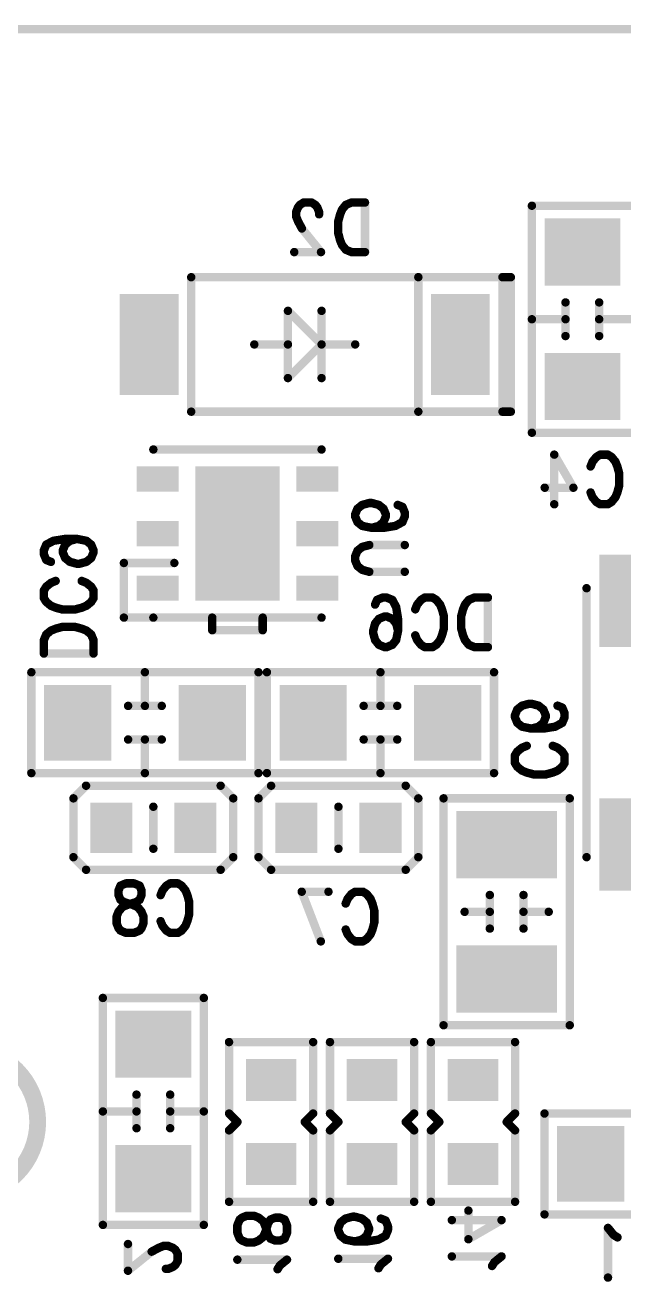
# Model space of a CAD drawing. Extents: x 100 to 128.6, y 94 to 134.1.
# Drawn here: x 107.72 to 114.84, y 119.16 to 134.05 of the extents above; entities that cross this region are included whole.
import ezdxf

# ---------------------------------------------------------------- set-up
doc = ezdxf.new("R2010")
doc.units = 0
doc.layers.get('0').update_dxf_attribs({"linetype": 'CONTINUOUS'})
doc.layers.add('MASK-BOTTOM_PHO', color=5, linetype='CONTINUOUS')
doc.layers.add('SILK-BOTTOM_PHO', color=14, linetype='CONTINUOUS')

# ---------------------------------------------------------------- blocks, each defined once
blk = doc.blocks.new('SQUARE_10')
blk.add_solid([(0.350012, 0.350012), (0.350012, -0.350012), (-0.350012, 0.350012), (-0.350012, -0.350012)])
blk = doc.blocks.new('SQUARE_16')
blk.add_solid([(0.250062, 0.250062), (0.250062, -0.250062), (-0.250062, 0.250062), (-0.250062, -0.250062)])
blk = doc.blocks.new('SQUARE_33')
blk.add_solid([(0.499998, 0.499998), (0.499998, -0.499998), (-0.499998, 0.499998), (-0.499998, -0.499998)])
blk = doc.blocks.new('SQUARE_137')
blk.add_solid([(0.149986, 0.149986), (0.149986, -0.149986), (-0.149986, 0.149986), (-0.149986, -0.149986)])
blk = doc.blocks.new('SQUARE_152')
blk.add_solid([(0.550036, 0.550036), (0.550036, -0.550036), (-0.550036, 0.550036), (-0.550036, -0.550036)])
blk = doc.blocks.new('SQUARE_165')
blk.add_solid([(0.40005, 0.40005), (0.40005, -0.40005), (-0.40005, 0.40005), (-0.40005, -0.40005)])
blk = doc.blocks.new('ROUND_1')
at = {"const_width": 0.050038}
blk.add_lwpolyline([(-0.025018, 0, 1), (0.025018, 0, 1)], format="xyb", close=True, dxfattribs=at)
blk = doc.blocks.new('ROUND_6')
at = {"const_width": 0.099948}
blk.add_lwpolyline([(-0.049974, 0, 1), (0.049974, 0, 1)], format="xyb", close=True, dxfattribs=at)

msp = doc.modelspace()

# ---------------------------------------------------------------- linework, layer by layer
at = {"layer": 'MASK-BOTTOM_PHO'}
for points, const_width in [([(126.499874, 133.999986), (102.00005, 133.999986)], 0.100076), ([(114.3, 131.350004), (114.400076, 131.350004)], 0.8001), ([(109.199934, 130.50012), (109.199934, 129.999994)], 0.700024), ([(112.899952, 130.50012), (112.899952, 129.999994)], 0.700024), ([(114.3, 129.750058), (114.400076, 129.750058)], 0.8001), ([(109.199934, 128.649984), (109.400086, 128.649984)], 0.299972), ([(110.24997, 127.700024), (110.24997, 128.299972)], 0.999996), ([(111.100108, 128.649984), (111.300006, 128.649984)], 0.299972), ([(109.199934, 127.999998), (109.400086, 127.999998)], 0.299972), ([(111.100108, 127.999998), (111.300006, 127.999998)], 0.299972), ([(116.499894, 127.199898), (115.1001, 127.199898)], 1.100072), ([(109.199934, 127.350012), (109.400086, 127.350012)], 0.299972), ([(111.100108, 127.350012), (111.300006, 127.350012)], 0.299972), ([(108.35005, 125.800104), (108.35005, 125.700028)], 0.8001), ([(109.949996, 125.800104), (109.949996, 125.700028)], 0.8001), ([(111.149892, 125.700028), (111.149892, 125.800104)], 0.8001), ([(112.750092, 125.700028), (112.750092, 125.800104)], 0.8001), ([(116.499894, 124.29998), (115.1001, 124.29998)], 1.100072), ([(108.7501, 124.450094), (108.7501, 124.549916)], 0.500124), ([(109.750098, 124.450094), (109.750098, 124.549916)], 0.500124), ([(110.949994, 124.549916), (110.949994, 124.450094)], 0.500124), ([(111.949992, 124.549916), (111.949992, 124.450094)], 0.500124), ([(113.650014, 124.29998), (113.249964, 124.29998)], 0.8001), ([(113.650014, 122.700034), (113.249964, 122.700034)], 0.8001), ([(109.199934, 121.92508), (109.30001, 121.92508)], 0.8001), ([(110.700058, 121.499884), (110.599982, 121.499884)], 0.500124), ([(111.899954, 121.499884), (111.799878, 121.499884)], 0.500124), ([(113.100104, 121.499884), (113.000028, 121.499884)], 0.500124), ([(114.450114, 120.450102), (114.450114, 120.549924)], 0.8001), ([(109.199934, 120.32488), (109.30001, 120.32488)], 0.8001), ([(110.700058, 120.499886), (110.599982, 120.499886)], 0.500124), ([(111.899954, 120.499886), (111.799878, 120.499886)], 0.500124), ([(113.100104, 120.499886), (113.000028, 120.499886)], 0.500124)]:
    msp.add_lwpolyline(points, dxfattribs=dict(at, const_width=const_width))
at = {"layer": 'SILK-BOTTOM_PHO', "const_width": 0.100076}
for points in [[(126.499874, 133.999986), (102.00005, 133.999986)], [(111.03864, 131.93903), (110.993174, 131.910836)], [(111.129572, 131.93903), (111.03864, 131.93903)], [(111.175038, 131.910836), (111.129572, 131.93903)], [(111.606838, 131.93903), (111.538512, 131.910836)], [(111.765842, 131.93903), (111.606838, 131.93903)], [(111.765842, 131.93903), (111.765842, 131.34848)], [(110.970568, 131.882896), (110.947708, 131.826508)], [(110.947708, 131.826508), (110.947708, 131.770374)], [(110.947708, 131.770374), (110.970568, 131.713986)], [(110.993174, 131.910836), (110.970568, 131.882896)], [(111.197644, 131.882896), (111.175038, 131.910836)], [(111.220504, 131.826508), (111.197644, 131.882896)], [(111.220504, 131.798314), (111.220504, 131.826508)], [(111.47044, 131.798314), (111.447834, 131.713986)], [(111.4933, 131.854702), (111.47044, 131.798314)], [(111.538512, 131.910836), (111.4933, 131.854702)], [(114.949986, 131.899914), (113.75009, 131.899914)], [(113.75009, 131.899914), (113.75009, 129.199894)], [(110.970568, 131.713986), (111.016034, 131.629658)], [(111.016034, 131.629658), (111.24311, 131.34848)], [(111.447834, 131.713986), (111.447834, 131.573524)], [(111.447834, 131.573524), (111.47044, 131.488942)], [(111.47044, 131.488942), (111.4933, 131.432808)], [(111.24311, 131.34848), (110.925102, 131.34848)], [(111.4933, 131.432808), (111.538512, 131.376674)], [(111.538512, 131.376674), (111.606838, 131.34848)], [(111.606838, 131.34848), (111.765842, 131.34848)], [(112.40008, 131.05003), (109.70006, 131.05003)], [(109.70006, 131.05003), (109.70006, 129.450084)], [(112.40008, 129.450084), (112.40008, 131.05003)], [(113.400078, 131.05003), (112.40008, 131.05003)], [(113.400078, 129.450084), (113.400078, 131.05003)], [(113.4999, 131.05003), (113.400078, 131.05003)], [(113.4999, 129.450084), (113.4999, 131.05003)], [(114.149886, 130.350006), (114.149886, 130.750056)], [(114.549936, 130.350006), (114.549936, 130.750056)], [(110.849918, 129.84988), (110.849918, 130.64998)], [(110.849918, 130.64998), (111.249968, 130.24993)], [(111.249968, 129.84988), (111.249968, 130.64998)], [(113.75009, 130.549904), (114.149886, 130.549904)], [(114.949986, 130.549904), (114.549936, 130.549904)], [(110.849918, 130.24993), (110.450122, 130.24993)], [(111.249968, 130.24993), (110.849918, 129.84988)], [(111.249968, 130.24993), (111.650018, 130.24993)], [(109.70006, 129.450084), (112.40008, 129.450084)], [(112.40008, 129.450084), (113.400078, 129.450084)], [(113.400078, 129.450084), (113.4999, 129.450084)], [(113.75009, 129.199894), (114.949986, 129.199894)], [(109.249972, 128.999996), (111.249968, 128.999996)], [(114.016028, 128.939036), (114.243104, 128.545336)], [(114.016028, 128.939036), (114.016028, 128.348486)], [(114.5159, 128.910842), (114.561366, 128.939036)], [(114.561366, 128.939036), (114.652298, 128.939036)], [(114.652298, 128.939036), (114.697764, 128.910842)], [(114.447828, 128.79832), (114.470434, 128.854708)], [(114.470434, 128.854708), (114.5159, 128.910842)], [(114.697764, 128.910842), (114.74323, 128.854708)], [(114.74323, 128.854708), (114.765836, 128.79832)], [(114.765836, 128.79832), (114.788696, 128.713992)], [(114.788696, 128.713992), (114.788696, 128.57353)], [(114.243104, 128.545336), (113.902236, 128.545336)], [(114.470434, 128.432814), (114.447828, 128.488948)], [(114.765836, 128.488948), (114.74323, 128.432814)], [(114.788696, 128.57353), (114.765836, 128.488948)], [(111.676688, 128.2954), (111.732822, 128.340866)], [(111.732822, 128.340866), (111.81715, 128.363726)], [(111.81715, 128.363726), (111.845344, 128.363726)], [(111.845344, 128.363726), (111.929672, 128.340866)], [(111.929672, 128.340866), (111.98606, 128.2954)], [(112.154716, 128.340866), (112.21085, 128.31826)], [(114.5159, 128.37668), (114.470434, 128.432814)], [(114.561366, 128.348486), (114.5159, 128.37668)], [(114.652298, 128.348486), (114.561366, 128.348486)], [(114.697764, 128.37668), (114.652298, 128.348486)], [(114.74323, 128.432814), (114.697764, 128.37668)], [(111.648494, 128.227328), (111.676688, 128.2954)], [(111.648494, 128.204468), (111.648494, 128.227328)], [(111.676688, 128.136396), (111.648494, 128.204468)], [(111.98606, 128.2954), (112.014, 128.227328)], [(112.014, 128.204468), (111.98606, 128.136396)], [(112.014, 128.227328), (112.014, 128.204468)], [(112.21085, 128.31826), (112.239044, 128.249934)], [(112.239044, 128.204468), (112.21085, 128.136396)], [(112.239044, 128.249934), (112.239044, 128.204468)], [(111.732822, 128.09093), (111.676688, 128.136396)], [(111.845344, 128.06807), (111.732822, 128.09093)], [(111.929672, 128.09093), (111.845344, 128.06807)], [(111.98606, 128.06807), (111.845344, 128.06807)], [(111.98606, 128.136396), (111.929672, 128.09093)], [(112.126522, 128.09093), (111.98606, 128.06807)], [(112.21085, 128.136396), (112.126522, 128.09093)], [(108.060998, 127.913638), (107.97667, 127.868172)], [(108.20146, 127.936244), (108.060998, 127.913638)], [(108.342176, 127.936244), (108.20146, 127.936244)], [(108.257848, 127.913638), (108.20146, 127.868172)], [(108.342176, 127.936244), (108.257848, 127.913638)], [(108.454698, 127.913638), (108.342176, 127.936244)], [(108.510832, 127.868172), (108.454698, 127.913638)], [(107.97667, 127.868172), (107.948476, 127.8001)], [(107.948476, 127.8001), (107.948476, 127.754634)], [(107.948476, 127.754634), (107.97667, 127.686308)], [(108.20146, 127.868172), (108.17352, 127.8001)], [(108.17352, 127.8001), (108.17352, 127.77724)], [(108.17352, 127.77724), (108.20146, 127.709168)], [(108.539026, 127.8001), (108.510832, 127.868172)], [(108.510832, 127.709168), (108.539026, 127.77724)], [(108.539026, 127.77724), (108.539026, 127.8001)], [(111.648494, 127.727202), (111.676688, 127.795528)], [(111.676688, 127.795528), (111.732822, 127.840994)], [(111.732822, 127.840994), (111.81715, 127.8636)], [(111.81715, 127.8636), (112.239044, 127.8636)], [(107.97667, 127.686308), (108.032804, 127.663702)], [(108.20146, 127.709168), (108.257848, 127.663702)], [(108.257848, 127.663702), (108.342176, 127.640842)], [(108.342176, 127.640842), (108.37037, 127.640842)], [(108.37037, 127.640842), (108.454698, 127.663702)], [(108.454698, 127.663702), (108.510832, 127.709168)], [(109.499908, 127.649986), (108.89996, 127.649986)], [(108.89996, 127.649986), (108.89996, 127)], [(111.648494, 127.681736), (111.648494, 127.727202)], [(111.676688, 127.613664), (111.648494, 127.681736)], [(111.732822, 127.568198), (111.676688, 127.613664)], [(111.81715, 127.545338), (111.732822, 127.568198)], [(112.239044, 127.545338), (111.81715, 127.545338)], [(107.948476, 127.322834), (107.97667, 127.3683)], [(107.948476, 127.231902), (107.948476, 127.322834)], [(107.97667, 127.3683), (108.032804, 127.413512)], [(108.032804, 127.413512), (108.088938, 127.436372)], [(108.398564, 127.436372), (108.454698, 127.413512)], [(108.454698, 127.413512), (108.510832, 127.3683)], [(108.510832, 127.3683), (108.539026, 127.322834)], [(108.539026, 127.322834), (108.539026, 127.231902)], [(114.400076, 127.350012), (114.400076, 124.15012)], [(107.97667, 127.186436), (107.948476, 127.231902)], [(108.032804, 127.14097), (107.97667, 127.186436)], [(108.510832, 127.186436), (108.454698, 127.14097)], [(108.539026, 127.231902), (108.510832, 127.186436)], [(111.886238, 127.154686), (111.909098, 127.21082)], [(111.909098, 127.21082), (111.97717, 127.239014)], [(111.97717, 127.239014), (112.022636, 127.239014)], [(112.022636, 127.239014), (112.090962, 127.21082)], [(112.090962, 127.21082), (112.136428, 127.126492)], [(112.363758, 127.098552), (112.386364, 127.154686)], [(112.386364, 127.154686), (112.43183, 127.21082)], [(112.43183, 127.21082), (112.477296, 127.239014)], [(112.477296, 127.239014), (112.568228, 127.239014)], [(112.568228, 127.239014), (112.613694, 127.21082)], [(112.613694, 127.21082), (112.65916, 127.154686)], [(112.65916, 127.154686), (112.681766, 127.098552)], [(112.954562, 127.154686), (112.931702, 127.098552)], [(113.000028, 127.21082), (112.954562, 127.154686)], [(113.0681, 127.239014), (113.000028, 127.21082)], [(113.227358, 127.239014), (113.0681, 127.239014)], [(113.227358, 127.239014), (113.227358, 126.648464)], [(108.088938, 127.11811), (108.032804, 127.14097)], [(108.17352, 127.095504), (108.088938, 127.11811)], [(108.313982, 127.095504), (108.17352, 127.095504)], [(108.398564, 127.11811), (108.313982, 127.095504)], [(108.454698, 127.14097), (108.398564, 127.11811)], [(108.89996, 127), (109.249972, 127)], [(111.249968, 127), (109.249972, 127)], [(109.949996, 126.849886), (109.949996, 127)], [(109.949996, 127), (110.549944, 127)], [(110.549944, 127), (110.549944, 126.849886)], [(111.931704, 126.98603), (112.00003, 127.01397)], [(112.00003, 127.01397), (112.022636, 127.01397)], [(112.022636, 127.01397), (112.090962, 126.98603)], [(112.136428, 127.126492), (112.159034, 126.98603)], [(112.681766, 127.098552), (112.704626, 127.01397)], [(112.704626, 127.01397), (112.704626, 126.873508)], [(112.931702, 127.098552), (112.909096, 127.01397)], [(112.909096, 127.01397), (112.909096, 126.873508)], [(108.088938, 126.868174), (108.032804, 126.845568)], [(108.17352, 126.891034), (108.088938, 126.868174)], [(108.313982, 126.891034), (108.17352, 126.891034)], [(108.398564, 126.868174), (108.313982, 126.891034)], [(108.454698, 126.845568), (108.398564, 126.868174)], [(110.549944, 126.849886), (109.949996, 126.849886)], [(111.863632, 126.845314), (111.886238, 126.929642)], [(111.886238, 126.929642), (111.931704, 126.98603)], [(112.090962, 126.98603), (112.136428, 126.929642)], [(112.136428, 126.929642), (112.159034, 126.845314)], [(112.159034, 126.98603), (112.159034, 126.845314)], [(112.704626, 126.873508), (112.681766, 126.78918)], [(112.909096, 126.873508), (112.931702, 126.78918)], [(107.97667, 126.800102), (107.948476, 126.731776)], [(107.948476, 126.731776), (107.948476, 126.572772)], [(108.032804, 126.845568), (107.97667, 126.800102)], [(108.510832, 126.800102), (108.454698, 126.845568)], [(108.539026, 126.731776), (108.510832, 126.800102)], [(108.539026, 126.572772), (108.539026, 126.731776)], [(111.863632, 126.81712), (111.863632, 126.845314)], [(111.886238, 126.732792), (111.863632, 126.81712)], [(111.931704, 126.676658), (111.886238, 126.732792)], [(112.136428, 126.732792), (112.090962, 126.676658)], [(112.159034, 126.845314), (112.136428, 126.732792)], [(112.386364, 126.732792), (112.363758, 126.78918)], [(112.43183, 126.676658), (112.386364, 126.732792)], [(112.65916, 126.732792), (112.613694, 126.676658)], [(112.681766, 126.78918), (112.65916, 126.732792)], [(112.931702, 126.78918), (112.954562, 126.732792)], [(112.954562, 126.732792), (113.000028, 126.676658)], [(108.539026, 126.572772), (107.948476, 126.572772)], [(112.00003, 126.648464), (111.931704, 126.676658)], [(112.022636, 126.648464), (112.00003, 126.648464)], [(112.090962, 126.676658), (112.022636, 126.648464)], [(112.477296, 126.648464), (112.43183, 126.676658)], [(112.568228, 126.648464), (112.477296, 126.648464)], [(112.613694, 126.676658), (112.568228, 126.648464)], [(113.000028, 126.676658), (113.0681, 126.648464)], [(113.0681, 126.648464), (113.227358, 126.648464)], [(110.499906, 126.350014), (107.799886, 126.350014)], [(107.799886, 126.350014), (107.799886, 125.150118)], [(109.149896, 126.350014), (109.149896, 125.949964)], [(110.499906, 125.150118), (110.499906, 126.350014)], [(113.300002, 126.350014), (110.599982, 126.350014)], [(110.599982, 126.350014), (110.599982, 125.150118)], [(111.949992, 126.350014), (111.949992, 125.949964)], [(113.300002, 125.150118), (113.300002, 126.350014)], [(113.632742, 125.95225), (113.71707, 125.97511)], [(113.71707, 125.97511), (113.745264, 125.97511)], [(113.745264, 125.97511), (113.829592, 125.95225)], [(108.949998, 125.949964), (109.350048, 125.949964)], [(112.14989, 125.949964), (111.750094, 125.949964)], [(113.548414, 125.838712), (113.576608, 125.906784)], [(113.548414, 125.815852), (113.548414, 125.838712)], [(113.576608, 125.74778), (113.548414, 125.815852)], [(113.576608, 125.906784), (113.632742, 125.95225)], [(113.829592, 125.95225), (113.88598, 125.906784)], [(113.88598, 125.906784), (113.914174, 125.838712)], [(113.914174, 125.815852), (113.88598, 125.74778)], [(113.914174, 125.838712), (113.914174, 125.815852)], [(114.054636, 125.95225), (114.111024, 125.929644)], [(114.111024, 125.929644), (114.138964, 125.861318)], [(114.138964, 125.815852), (114.111024, 125.74778)], [(114.138964, 125.861318), (114.138964, 125.815852)], [(113.632742, 125.702314), (113.576608, 125.74778)], [(113.745264, 125.679454), (113.632742, 125.702314)], [(113.829592, 125.702314), (113.745264, 125.679454)], [(113.88598, 125.679454), (113.745264, 125.679454)], [(113.88598, 125.74778), (113.829592, 125.702314)], [(114.026442, 125.702314), (113.88598, 125.679454)], [(114.111024, 125.74778), (114.026442, 125.702314)], [(108.949998, 125.549914), (109.350048, 125.549914)], [(109.149896, 125.150118), (109.149896, 125.549914)], [(112.14989, 125.549914), (111.750094, 125.549914)], [(111.949992, 125.150118), (111.949992, 125.549914)], [(113.548414, 125.361446), (113.576608, 125.406912)], [(113.548414, 125.270514), (113.548414, 125.361446)], [(113.576608, 125.406912), (113.632742, 125.452378)], [(113.632742, 125.452378), (113.68913, 125.474984)], [(113.998502, 125.474984), (114.054636, 125.452378)], [(114.054636, 125.452378), (114.111024, 125.406912)], [(114.111024, 125.406912), (114.138964, 125.361446)], [(114.138964, 125.361446), (114.138964, 125.270514)], [(113.576608, 125.225048), (113.548414, 125.270514)], [(113.632742, 125.179582), (113.576608, 125.225048)], [(114.111024, 125.225048), (114.054636, 125.179582)], [(114.138964, 125.270514), (114.111024, 125.225048)], [(107.799886, 125.150118), (110.499906, 125.150118)], [(110.599982, 125.150118), (113.300002, 125.150118)], [(113.68913, 125.156722), (113.632742, 125.179582)], [(113.773458, 125.134116), (113.68913, 125.156722)], [(113.914174, 125.134116), (113.773458, 125.134116)], [(113.998502, 125.156722), (113.914174, 125.134116)], [(114.054636, 125.179582), (113.998502, 125.156722)], [(108.300012, 124.84989), (108.450126, 125.000004)], [(108.450126, 125.000004), (110.050072, 125.000004)], [(110.050072, 125.000004), (110.199932, 124.84989)], [(110.499906, 124.84989), (110.65002, 125.000004)], [(110.65002, 125.000004), (112.249966, 125.000004)], [(112.249966, 125.000004), (112.40008, 124.84989)], [(108.300012, 124.15012), (108.300012, 124.84989)], [(110.199932, 124.84989), (110.199932, 124.15012)], [(110.499906, 124.15012), (110.499906, 124.84989)], [(112.40008, 124.84989), (112.40008, 124.15012)], [(112.700054, 124.84989), (112.700054, 122.150124)], [(114.199924, 124.84989), (112.700054, 124.84989)], [(114.199924, 122.150124), (114.199924, 124.84989)], [(109.249972, 124.249942), (109.249972, 124.750068)], [(111.45012, 124.750068), (111.45012, 124.249942)], [(108.450126, 124.000006), (108.300012, 124.15012)], [(110.199932, 124.15012), (110.050072, 124.000006)], [(110.65002, 124.000006), (110.499906, 124.15012)], [(112.40008, 124.15012), (112.249966, 124.000006)], [(110.050072, 124.000006), (108.450126, 124.000006)], [(112.249966, 124.000006), (110.65002, 124.000006)], [(108.83646, 123.754642), (108.859066, 123.81103)], [(108.83646, 123.698508), (108.83646, 123.754642)], [(108.859066, 123.81103), (108.927392, 123.83897)], [(108.927392, 123.83897), (109.01807, 123.83897)], [(109.01807, 123.83897), (109.086396, 123.81103)], [(109.086396, 123.81103), (109.109002, 123.754642)], [(109.109002, 123.754642), (109.109002, 123.698508)], [(109.336332, 123.698508), (109.359192, 123.754642)], [(109.359192, 123.754642), (109.404658, 123.81103)], [(109.404658, 123.81103), (109.450124, 123.83897)], [(109.450124, 123.83897), (109.540802, 123.83897)], [(109.540802, 123.83897), (109.586268, 123.81103)], [(109.586268, 123.81103), (109.631734, 123.754642)], [(109.631734, 123.754642), (109.654594, 123.698508)], [(111.013748, 123.739148), (111.240824, 123.148344)], [(111.331756, 123.739148), (111.013748, 123.739148)], [(111.604552, 123.710954), (111.650018, 123.739148)], [(111.650018, 123.739148), (111.74095, 123.739148)], [(111.74095, 123.739148), (111.786416, 123.710954)], [(108.859066, 123.64212), (108.83646, 123.698508)], [(108.904532, 123.61418), (108.859066, 123.64212)], [(108.949998, 123.585986), (108.881926, 123.557792)], [(108.995464, 123.585986), (108.904532, 123.61418)], [(109.04093, 123.61418), (108.949998, 123.585986)], [(109.063536, 123.557792), (108.995464, 123.585986)], [(109.086396, 123.64212), (109.04093, 123.61418)], [(109.109002, 123.698508), (109.086396, 123.64212)], [(109.654594, 123.698508), (109.6772, 123.61418)], [(109.6772, 123.61418), (109.6772, 123.473464)], [(111.53648, 123.598432), (111.559086, 123.654566)], [(111.559086, 123.654566), (111.604552, 123.710954)], [(111.786416, 123.710954), (111.831882, 123.654566)], [(111.831882, 123.654566), (111.854488, 123.598432)], [(111.854488, 123.598432), (111.877348, 123.514104)], [(113.249964, 123.700032), (113.249964, 123.299982)], [(113.650014, 123.700032), (113.650014, 123.299982)], [(108.83646, 123.501658), (108.8136, 123.44527)], [(108.8136, 123.44527), (108.8136, 123.360942)], [(108.881926, 123.557792), (108.83646, 123.501658)], [(109.109002, 123.501658), (109.063536, 123.557792)], [(109.131862, 123.44527), (109.109002, 123.501658)], [(109.131862, 123.360942), (109.131862, 123.44527)], [(109.6772, 123.473464), (109.654594, 123.389136)], [(111.877348, 123.514104), (111.877348, 123.373388)], [(113.249964, 123.49988), (112.94999, 123.49988)], [(113.650014, 123.49988), (113.949988, 123.49988)], [(108.8136, 123.360942), (108.83646, 123.304808)], [(108.83646, 123.304808), (108.859066, 123.276614)], [(108.859066, 123.276614), (108.927392, 123.24842)], [(109.01807, 123.24842), (109.086396, 123.276614)], [(109.086396, 123.276614), (109.109002, 123.304808)], [(109.109002, 123.304808), (109.131862, 123.360942)], [(109.359192, 123.332748), (109.336332, 123.389136)], [(109.404658, 123.276614), (109.359192, 123.332748)], [(109.450124, 123.24842), (109.404658, 123.276614)], [(109.586268, 123.276614), (109.540802, 123.24842)], [(109.631734, 123.332748), (109.586268, 123.276614)], [(109.654594, 123.389136), (109.631734, 123.332748)], [(111.559086, 123.232926), (111.53648, 123.28906)], [(111.854488, 123.28906), (111.831882, 123.232926)], [(111.877348, 123.373388), (111.854488, 123.28906)], [(108.927392, 123.24842), (109.01807, 123.24842)], [(109.540802, 123.24842), (109.450124, 123.24842)], [(111.604552, 123.176538), (111.559086, 123.232926)], [(111.650018, 123.148344), (111.604552, 123.176538)], [(111.74095, 123.148344), (111.650018, 123.148344)], [(111.786416, 123.176538), (111.74095, 123.148344)], [(111.831882, 123.232926), (111.786416, 123.176538)], [(109.84992, 122.47499), (108.650024, 122.47499)], [(108.650024, 122.47499), (108.650024, 119.77497)], [(109.84992, 119.77497), (109.84992, 122.47499)], [(112.700054, 122.150124), (114.199924, 122.150124)], [(110.149894, 121.949972), (111.149892, 121.949972)], [(110.149894, 121.100088), (110.149894, 121.949972)], [(111.149892, 121.949972), (111.149892, 121.100088)], [(111.350044, 121.949972), (112.350042, 121.949972)], [(111.350044, 121.100088), (111.350044, 121.949972)], [(112.350042, 121.949972), (112.350042, 121.100088)], [(112.54994, 121.949972), (113.549938, 121.949972)], [(112.54994, 121.100088), (112.54994, 121.949972)], [(113.549938, 121.949972), (113.549938, 121.100088)], [(109.050074, 120.925082), (109.050074, 121.324878)], [(109.450124, 120.925082), (109.450124, 121.324878)], [(108.650024, 121.12498), (109.050074, 121.12498)], [(109.84992, 121.12498), (109.450124, 121.12498)], [(110.24997, 121.000012), (110.149894, 121.100088)], [(111.149892, 121.100088), (111.05007, 121.000012)], [(111.45012, 121.000012), (111.350044, 121.100088)], [(112.350042, 121.100088), (112.249966, 121.000012)], [(112.650016, 121.000012), (112.54994, 121.100088)], [(113.549938, 121.100088), (113.450116, 121.000012)], [(116.59997, 121.100088), (113.89995, 121.100088)], [(113.89995, 121.100088), (113.89995, 119.899938)], [(110.149894, 120.899936), (110.24997, 121.000012)], [(110.149894, 120.050052), (110.149894, 120.899936)], [(111.05007, 121.000012), (111.149892, 120.899936)], [(111.149892, 120.899936), (111.149892, 120.050052)], [(111.350044, 120.899936), (111.45012, 121.000012)], [(111.350044, 120.050052), (111.350044, 120.899936)], [(112.249966, 121.000012), (112.350042, 120.899936)], [(112.350042, 120.899936), (112.350042, 120.050052)], [(112.54994, 120.899936), (112.650016, 121.000012)], [(112.54994, 120.050052), (112.54994, 120.899936)], [(113.450116, 121.000012), (113.549938, 120.899936)], [(113.549938, 120.899936), (113.549938, 120.050052)], [(111.149892, 120.050052), (110.149894, 120.050052)], [(112.350042, 120.050052), (111.350044, 120.050052)], [(113.549938, 120.050052), (112.54994, 120.050052)], [(110.30458, 119.86133), (110.27664, 119.838724)], [(110.360968, 119.88419), (110.30458, 119.86133)], [(110.445296, 119.88419), (110.360968, 119.88419)], [(110.501684, 119.86133), (110.445296, 119.88419)], [(110.557818, 119.815864), (110.501684, 119.86133)], [(110.642146, 119.838724), (110.698534, 119.86133)], [(110.698534, 119.86133), (110.754668, 119.86133)], [(110.754668, 119.86133), (110.811056, 119.838724)], [(111.476536, 119.804434), (111.532924, 119.8499)], [(111.532924, 119.8499), (111.617252, 119.87276)], [(111.617252, 119.87276), (111.645192, 119.87276)], [(111.645192, 119.87276), (111.729774, 119.8499)], [(111.729774, 119.8499), (111.785908, 119.804434)], [(111.954564, 119.8499), (112.010952, 119.827294)], [(112.995202, 119.604536), (112.995202, 119.945404)], [(113.89995, 119.899938), (116.59997, 119.899938)], [(108.650024, 119.77497), (109.84992, 119.77497)], [(110.27664, 119.838724), (110.248446, 119.770398)], [(110.248446, 119.770398), (110.248446, 119.679466)], [(110.586012, 119.747792), (110.557818, 119.815864)], [(110.557818, 119.634), (110.586012, 119.702326)], [(110.586012, 119.702326), (110.613952, 119.793258)], [(110.613952, 119.65686), (110.586012, 119.747792)], [(110.613952, 119.793258), (110.642146, 119.838724)], [(110.811056, 119.838724), (110.838996, 119.770398)], [(110.838996, 119.770398), (110.838996, 119.679466)], [(111.448342, 119.736362), (111.476536, 119.804434)], [(111.448342, 119.713756), (111.448342, 119.736362)], [(111.476536, 119.64543), (111.448342, 119.713756)], [(111.785908, 119.804434), (111.814102, 119.736362)], [(111.814102, 119.713756), (111.785908, 119.64543)], [(111.814102, 119.736362), (111.814102, 119.713756)], [(112.010952, 119.827294), (112.039146, 119.758968)], [(112.039146, 119.713756), (112.010952, 119.64543)], [(112.039146, 119.758968), (112.039146, 119.713756)], [(113.389156, 119.831866), (112.798352, 119.831866)], [(113.389156, 119.831866), (112.995202, 119.604536)], [(114.722656, 119.654574), (114.654584, 119.739156)], [(114.654584, 119.739156), (114.654584, 119.148352)], [(110.248446, 119.679466), (110.27664, 119.611394)], [(110.27664, 119.611394), (110.30458, 119.588534)], [(110.30458, 119.588534), (110.360968, 119.565928)], [(110.360968, 119.565928), (110.445296, 119.565928)], [(110.445296, 119.565928), (110.501684, 119.588534)], [(110.501684, 119.588534), (110.557818, 119.634)], [(110.642146, 119.611394), (110.613952, 119.65686)], [(110.698534, 119.588534), (110.642146, 119.611394)], [(110.754668, 119.588534), (110.698534, 119.588534)], [(110.811056, 119.611394), (110.754668, 119.588534)], [(110.838996, 119.679466), (110.811056, 119.611394)], [(111.532924, 119.599964), (111.476536, 119.64543)], [(111.645192, 119.577358), (111.532924, 119.599964)], [(111.729774, 119.599964), (111.645192, 119.577358)], [(111.785908, 119.577358), (111.645192, 119.577358)], [(111.785908, 119.64543), (111.729774, 119.599964)], [(111.926624, 119.599964), (111.785908, 119.577358)], [(112.010952, 119.64543), (111.926624, 119.599964)], [(114.768122, 119.626634), (114.722656, 119.654574)], [(108.948474, 119.229632), (108.948474, 119.54764)], [(109.229652, 119.456708), (108.948474, 119.229632)], [(109.31398, 119.502174), (109.229652, 119.456708)], [(109.370368, 119.525034), (109.31398, 119.502174)], [(109.426502, 119.525034), (109.370368, 119.525034)], [(109.48289, 119.502174), (109.426502, 119.525034)], [(109.51083, 119.479568), (109.48289, 119.502174)], [(109.539024, 119.434102), (109.51083, 119.479568)], [(109.539024, 119.34317), (109.539024, 119.434102)], [(109.426502, 119.252238), (109.48289, 119.275098)], [(109.48289, 119.275098), (109.51083, 119.297704)], [(109.51083, 119.297704), (109.539024, 119.34317)], [(110.838996, 119.361458), (110.248446, 119.361458)], [(110.726474, 119.247666), (110.754668, 119.293132)], [(110.754668, 119.293132), (110.838996, 119.361458)], [(112.039146, 119.372634), (111.448342, 119.372634)], [(111.926624, 119.259096), (111.954564, 119.304562)], [(111.954564, 119.304562), (112.039146, 119.372634)], [(113.389156, 119.400066), (112.798352, 119.400066)], [(113.276634, 119.286274), (113.304574, 119.33174)], [(113.304574, 119.33174), (113.389156, 119.400066)], [(109.398562, 119.252238), (109.426502, 119.252238)]]:
    msp.add_lwpolyline(points, dxfattribs=at)
at = {"layer": 'SILK-BOTTOM_PHO', "const_width": 0.199898}
for points in [[(107.87507, 121.000012, 1), (106.12501, 121.000012)], [(106.12501, 121.000012, 1), (107.87507, 121.000012)]]:
    msp.add_lwpolyline(points, format="xyb", dxfattribs=at)

# ---------------------------------------------------------------- block references
at = {"layer": 'MASK-BOTTOM_PHO'}
for name, p in [('SQUARE_165', (114.3, 131.350004)), ('SQUARE_165', (114.400076, 131.350004)), ('SQUARE_10', (109.199934, 130.50012)), ('SQUARE_10', (112.899952, 130.50012)), ('SQUARE_10', (109.199934, 129.999994)), ('SQUARE_10', (112.899952, 129.999994)), ('SQUARE_165', (114.3, 129.750058)), ('SQUARE_165', (114.400076, 129.750058)), ('SQUARE_137', (109.199934, 128.649984)), ('SQUARE_137', (109.400086, 128.649984)), ('SQUARE_33', (110.24997, 128.299972)), ('SQUARE_137', (111.100108, 128.649984)), ('SQUARE_137', (111.300006, 128.649984)), ('SQUARE_137', (109.199934, 127.999998)), ('SQUARE_137', (109.400086, 127.999998)), ('SQUARE_33', (110.24997, 127.700024)), ('SQUARE_137', (111.100108, 127.999998)), ('SQUARE_137', (111.300006, 127.999998)), ('SQUARE_152', (115.1001, 127.199898)), ('SQUARE_137', (109.199934, 127.350012)), ('SQUARE_137', (109.400086, 127.350012)), ('SQUARE_137', (111.100108, 127.350012)), ('SQUARE_137', (111.300006, 127.350012)), ('SQUARE_165', (108.35005, 125.800104)), ('SQUARE_165', (109.949996, 125.800104)), ('SQUARE_165', (111.149892, 125.800104)), ('SQUARE_165', (112.750092, 125.800104)), ('SQUARE_165', (108.35005, 125.700028)), ('SQUARE_165', (109.949996, 125.700028)), ('SQUARE_165', (111.149892, 125.700028)), ('SQUARE_165', (112.750092, 125.700028)), ('SQUARE_152', (115.1001, 124.29998)), ('SQUARE_16', (108.7501, 124.549916)), ('SQUARE_16', (108.7501, 124.450094)), ('SQUARE_16', (109.750098, 124.549916)), ('SQUARE_16', (109.750098, 124.450094)), ('SQUARE_16', (110.949994, 124.549916)), ('SQUARE_16', (110.949994, 124.450094)), ('SQUARE_16', (111.949992, 124.549916)), ('SQUARE_16', (111.949992, 124.450094)), ('SQUARE_165', (113.249964, 124.29998)), ('SQUARE_165', (113.650014, 124.29998)), ('SQUARE_165', (113.249964, 122.700034)), ('SQUARE_165', (113.650014, 122.700034)), ('SQUARE_165', (109.199934, 121.92508)), ('SQUARE_165', (109.30001, 121.92508)), ('SQUARE_16', (110.599982, 121.499884)), ('SQUARE_16', (110.700058, 121.499884)), ('SQUARE_16', (111.799878, 121.499884)), ('SQUARE_16', (111.899954, 121.499884)), ('SQUARE_16', (113.000028, 121.499884)), ('SQUARE_16', (113.100104, 121.499884)), ('SQUARE_165', (114.450114, 120.549924)), ('SQUARE_165', (114.450114, 120.450102)), ('SQUARE_165', (109.199934, 120.32488)), ('SQUARE_165', (109.30001, 120.32488)), ('SQUARE_16', (110.599982, 120.499886)), ('SQUARE_16', (110.700058, 120.499886)), ('SQUARE_16', (111.799878, 120.499886)), ('SQUARE_16', (111.899954, 120.499886)), ('SQUARE_16', (113.000028, 120.499886)), ('SQUARE_16', (113.100104, 120.499886))]:
    msp.add_blockref(name, p, dxfattribs=at)
at = {"layer": 'SILK-BOTTOM_PHO'}
for name, p in [('ROUND_1', (111.03864, 131.93903)), ('ROUND_1', (111.129572, 131.93903)), ('ROUND_1', (111.606838, 131.93903)), ('ROUND_1', (111.765842, 131.93903)), ('ROUND_1', (111.765842, 131.93903)), ('ROUND_1', (110.947708, 131.826508)), ('ROUND_1', (110.947708, 131.770374)), ('ROUND_1', (110.970568, 131.882896)), ('ROUND_1', (110.993174, 131.910836)), ('ROUND_1', (111.175038, 131.910836)), ('ROUND_1', (111.197644, 131.882896)), ('ROUND_1', (111.220504, 131.826508)), ('ROUND_1', (111.220504, 131.798314)), ('ROUND_1', (111.47044, 131.798314)), ('ROUND_1', (111.4933, 131.854702)), ('ROUND_1', (111.538512, 131.910836)), ('ROUND_1', (113.75009, 131.899914)), ('ROUND_1', (110.970568, 131.713986)), ('ROUND_1', (111.016034, 131.629658)), ('ROUND_1', (111.447834, 131.713986)), ('ROUND_1', (111.447834, 131.573524)), ('ROUND_1', (111.47044, 131.488942)), ('ROUND_1', (110.925102, 131.34848)), ('ROUND_1', (111.24311, 131.34848)), ('ROUND_1', (111.4933, 131.432808)), ('ROUND_1', (111.538512, 131.376674)), ('ROUND_1', (111.606838, 131.34848)), ('ROUND_1', (111.765842, 131.34848)), ('ROUND_1', (111.765842, 131.34848)), ('ROUND_1', (109.70006, 131.05003)), ('ROUND_1', (112.40008, 131.05003)), ('ROUND_1', (112.40008, 131.05003)), ('ROUND_1', (113.400078, 131.05003)), ('ROUND_1', (113.400078, 131.05003)), ('ROUND_1', (113.4999, 131.05003)), ('ROUND_1', (114.149886, 130.750056)), ('ROUND_1', (114.549936, 130.750056)), ('ROUND_1', (110.849918, 130.64998)), ('ROUND_1', (111.249968, 130.64998)), ('ROUND_1', (113.75009, 130.549904)), ('ROUND_1', (114.149886, 130.549904)), ('ROUND_1', (114.549936, 130.549904)), ('ROUND_1', (114.149886, 130.350006)), ('ROUND_1', (114.549936, 130.350006)), ('ROUND_1', (110.450122, 130.24993)), ('ROUND_1', (110.849918, 130.24993)), ('ROUND_1', (111.249968, 130.24993)), ('ROUND_1', (111.249968, 130.24993)), ('ROUND_1', (111.650018, 130.24993)), ('ROUND_1', (110.849918, 129.84988)), ('ROUND_1', (110.849918, 129.84988)), ('ROUND_1', (111.249968, 129.84988)), ('ROUND_1', (109.70006, 129.450084)), ('ROUND_1', (109.70006, 129.450084)), ('ROUND_1', (112.40008, 129.450084)), ('ROUND_1', (112.40008, 129.450084)), ('ROUND_1', (113.400078, 129.450084)), ('ROUND_1', (113.400078, 129.450084)), ('ROUND_1', (113.4999, 129.450084)), ('ROUND_1', (113.75009, 129.199894)), ('ROUND_1', (109.249972, 128.999996)), ('ROUND_1', (111.249968, 128.999996)), ('ROUND_1', (114.016028, 128.939036)), ('ROUND_1', (114.016028, 128.939036)), ('ROUND_1', (114.561366, 128.939036)), ('ROUND_1', (114.652298, 128.939036)), ('ROUND_1', (114.447828, 128.79832)), ('ROUND_1', (114.470434, 128.854708)), ('ROUND_1', (114.5159, 128.910842)), ('ROUND_1', (114.697764, 128.910842)), ('ROUND_1', (114.74323, 128.854708)), ('ROUND_1', (114.765836, 128.79832)), ('ROUND_1', (114.788696, 128.713992)), ('ROUND_1', (113.902236, 128.545336)), ('ROUND_1', (114.243104, 128.545336)), ('ROUND_1', (114.447828, 128.488948)), ('ROUND_1', (114.765836, 128.488948)), ('ROUND_1', (114.788696, 128.57353)), ('ROUND_1', (111.732822, 128.340866)), ('ROUND_1', (111.81715, 128.363726)), ('ROUND_1', (111.845344, 128.363726)), ('ROUND_1', (111.929672, 128.340866)), ('ROUND_1', (112.154716, 128.340866)), ('ROUND_1', (114.016028, 128.348486)), ('ROUND_1', (114.470434, 128.432814)), ('ROUND_1', (114.5159, 128.37668)), ('ROUND_1', (114.561366, 128.348486)), ('ROUND_1', (114.652298, 128.348486)), ('ROUND_1', (114.697764, 128.37668)), ('ROUND_1', (114.74323, 128.432814)), ('ROUND_1', (111.648494, 128.227328)), ('ROUND_1', (111.648494, 128.204468)), ('ROUND_1', (111.676688, 128.2954)), ('ROUND_1', (111.98606, 128.2954)), ('ROUND_1', (112.014, 128.227328)), ('ROUND_1', (112.014, 128.204468)), ('ROUND_1', (112.21085, 128.31826)), ('ROUND_1', (112.239044, 128.249934)), ('ROUND_1', (112.239044, 128.204468)), ('ROUND_1', (111.676688, 128.136396)), ('ROUND_1', (111.732822, 128.09093)), ('ROUND_1', (111.845344, 128.06807)), ('ROUND_1', (111.845344, 128.06807)), ('ROUND_1', (111.929672, 128.09093)), ('ROUND_1', (111.98606, 128.136396)), ('ROUND_1', (111.98606, 128.06807)), ('ROUND_1', (112.126522, 128.09093)), ('ROUND_1', (112.21085, 128.136396)), ('ROUND_1', (108.060998, 127.913638)), ('ROUND_1', (108.20146, 127.936244)), ('ROUND_1', (108.257848, 127.913638)), ('ROUND_1', (108.342176, 127.936244)), ('ROUND_1', (108.342176, 127.936244)), ('ROUND_1', (108.454698, 127.913638)), ('ROUND_1', (107.948476, 127.8001)), ('ROUND_1', (107.948476, 127.754634)), ('ROUND_1', (107.97667, 127.868172)), ('ROUND_1', (108.17352, 127.8001)), ('ROUND_1', (108.17352, 127.77724)), ('ROUND_1', (108.20146, 127.868172)), ('ROUND_1', (108.510832, 127.868172)), ('ROUND_1', (108.539026, 127.8001)), ('ROUND_1', (108.539026, 127.77724)), ('ROUND_1', (111.676688, 127.795528)), ('ROUND_1', (111.732822, 127.840994)), ('ROUND_1', (111.81715, 127.8636)), ('ROUND_1', (112.239044, 127.8636)), ('ROUND_1', (107.97667, 127.686308)), ('ROUND_1', (108.032804, 127.663702)), ('ROUND_1', (108.20146, 127.709168)), ('ROUND_1', (108.257848, 127.663702)), ('ROUND_1', (108.342176, 127.640842)), ('ROUND_1', (108.37037, 127.640842)), ('ROUND_1', (108.454698, 127.663702)), ('ROUND_1', (108.510832, 127.709168)), ('ROUND_1', (108.89996, 127.649986)), ('ROUND_1', (109.499908, 127.649986)), ('ROUND_1', (111.648494, 127.727202)), ('ROUND_1', (111.648494, 127.681736)), ('ROUND_1', (111.676688, 127.613664)), ('ROUND_1', (111.732822, 127.568198)), ('ROUND_1', (111.81715, 127.545338)), ('ROUND_1', (112.239044, 127.545338)), ('ROUND_1', (107.948476, 127.322834)), ('ROUND_1', (107.97667, 127.3683)), ('ROUND_1', (108.032804, 127.413512)), ('ROUND_1', (108.088938, 127.436372)), ('ROUND_1', (108.398564, 127.436372)), ('ROUND_1', (108.454698, 127.413512)), ('ROUND_1', (108.510832, 127.3683)), ('ROUND_1', (108.539026, 127.322834)), ('ROUND_1', (114.400076, 127.350012)), ('ROUND_1', (107.948476, 127.231902)), ('ROUND_1', (107.97667, 127.186436)), ('ROUND_1', (108.510832, 127.186436)), ('ROUND_1', (108.539026, 127.231902)), ('ROUND_1', (111.886238, 127.154686)), ('ROUND_1', (111.909098, 127.21082)), ('ROUND_1', (111.97717, 127.239014)), ('ROUND_1', (112.022636, 127.239014)), ('ROUND_1', (112.090962, 127.21082)), ('ROUND_1', (112.386364, 127.154686)), ('ROUND_1', (112.43183, 127.21082)), ('ROUND_1', (112.477296, 127.239014)), ('ROUND_1', (112.568228, 127.239014)), ('ROUND_1', (112.613694, 127.21082)), ('ROUND_1', (112.65916, 127.154686)), ('ROUND_1', (112.954562, 127.154686)), ('ROUND_1', (113.000028, 127.21082)), ('ROUND_1', (113.0681, 127.239014)), ('ROUND_1', (113.227358, 127.239014)), ('ROUND_1', (113.227358, 127.239014)), ('ROUND_1', (108.032804, 127.14097)), ('ROUND_1', (108.088938, 127.11811)), ('ROUND_1', (108.17352, 127.095504)), ('ROUND_1', (108.313982, 127.095504)), ('ROUND_1', (108.398564, 127.11811)), ('ROUND_1', (108.454698, 127.14097)), ('ROUND_1', (108.89996, 127)), ('ROUND_1', (109.249972, 127)), ('ROUND_1', (109.249972, 127)), ('ROUND_1', (109.949996, 127)), ('ROUND_1', (110.549944, 127)), ('ROUND_1', (110.549944, 127)), ('ROUND_1', (111.249968, 127)), ('ROUND_1', (112.00003, 127.01397)), ('ROUND_1', (112.022636, 127.01397)), ('ROUND_1', (112.136428, 127.126492)), ('ROUND_1', (112.363758, 127.098552)), ('ROUND_1', (112.681766, 127.098552)), ('ROUND_1', (112.704626, 127.01397)), ('ROUND_1', (112.909096, 127.01397)), ('ROUND_1', (112.931702, 127.098552)), ('ROUND_1', (108.088938, 126.868174)), ('ROUND_1', (108.17352, 126.891034)), ('ROUND_1', (108.313982, 126.891034)), ('ROUND_1', (108.398564, 126.868174)), ('ROUND_1', (109.949996, 126.849886)), ('ROUND_1', (110.549944, 126.849886)), ('ROUND_1', (111.886238, 126.929642)), ('ROUND_1', (111.931704, 126.98603)), ('ROUND_1', (112.090962, 126.98603)), ('ROUND_1', (112.136428, 126.929642)), ('ROUND_1', (112.159034, 126.98603)), ('ROUND_1', (112.704626, 126.873508)), ('ROUND_1', (112.909096, 126.873508)), ('ROUND_1', (107.948476, 126.731776)), ('ROUND_1', (107.97667, 126.800102)), ('ROUND_1', (108.032804, 126.845568)), ('ROUND_1', (108.454698, 126.845568)), ('ROUND_1', (108.510832, 126.800102)), ('ROUND_1', (108.539026, 126.731776)), ('ROUND_1', (111.863632, 126.845314)), ('ROUND_1', (111.863632, 126.81712)), ('ROUND_1', (111.886238, 126.732792)), ('ROUND_1', (112.136428, 126.732792)), ('ROUND_1', (112.159034, 126.845314)), ('ROUND_1', (112.159034, 126.845314)), ('ROUND_1', (112.363758, 126.78918)), ('ROUND_1', (112.386364, 126.732792)), ('ROUND_1', (112.65916, 126.732792)), ('ROUND_1', (112.681766, 126.78918)), ('ROUND_1', (112.931702, 126.78918)), ('ROUND_1', (112.954562, 126.732792)), ('ROUND_1', (107.948476, 126.572772)), ('ROUND_1', (107.948476, 126.572772)), ('ROUND_1', (108.539026, 126.572772)), ('ROUND_1', (108.539026, 126.572772)), ('ROUND_1', (111.931704, 126.676658)), ('ROUND_1', (112.00003, 126.648464)), ('ROUND_1', (112.022636, 126.648464)), ('ROUND_1', (112.090962, 126.676658)), ('ROUND_1', (112.43183, 126.676658)), ('ROUND_1', (112.477296, 126.648464)), ('ROUND_1', (112.568228, 126.648464)), ('ROUND_1', (112.613694, 126.676658)), ('ROUND_1', (113.000028, 126.676658)), ('ROUND_1', (113.0681, 126.648464)), ('ROUND_1', (113.227358, 126.648464)), ('ROUND_1', (113.227358, 126.648464)), ('ROUND_1', (107.799886, 126.350014)), ('ROUND_1', (109.149896, 126.350014)), ('ROUND_1', (110.499906, 126.350014)), ('ROUND_1', (110.599982, 126.350014)), ('ROUND_1', (111.949992, 126.350014)), ('ROUND_1', (113.300002, 126.350014)), ('ROUND_1', (113.300002, 126.350014)), ('ROUND_1', (113.71707, 125.97511)), ('ROUND_1', (113.745264, 125.97511)), ('ROUND_1', (108.949998, 125.949964)), ('ROUND_1', (109.149896, 125.949964)), ('ROUND_1', (109.350048, 125.949964)), ('ROUND_1', (111.750094, 125.949964)), ('ROUND_1', (111.949992, 125.949964)), ('ROUND_1', (112.14989, 125.949964)), ('ROUND_1', (113.548414, 125.838712)), ('ROUND_1', (113.548414, 125.815852)), ('ROUND_1', (113.576608, 125.906784)), ('ROUND_1', (113.632742, 125.95225)), ('ROUND_1', (113.829592, 125.95225)), ('ROUND_1', (113.88598, 125.906784)), ('ROUND_1', (113.914174, 125.838712)), ('ROUND_1', (113.914174, 125.815852)), ('ROUND_1', (114.054636, 125.95225)), ('ROUND_1', (114.111024, 125.929644)), ('ROUND_1', (114.138964, 125.861318)), ('ROUND_1', (114.138964, 125.815852)), ('ROUND_1', (113.576608, 125.74778)), ('ROUND_1', (113.632742, 125.702314)), ('ROUND_1', (113.745264, 125.679454)), ('ROUND_1', (113.745264, 125.679454)), ('ROUND_1', (113.829592, 125.702314)), ('ROUND_1', (113.88598, 125.74778)), ('ROUND_1', (113.88598, 125.679454)), ('ROUND_1', (114.026442, 125.702314)), ('ROUND_1', (114.111024, 125.74778)), ('ROUND_1', (108.949998, 125.549914)), ('ROUND_1', (109.149896, 125.549914)), ('ROUND_1', (109.350048, 125.549914)), ('ROUND_1', (111.750094, 125.549914)), ('ROUND_1', (111.949992, 125.549914)), ('ROUND_1', (112.14989, 125.549914)), ('ROUND_1', (113.548414, 125.361446)), ('ROUND_1', (113.576608, 125.406912)), ('ROUND_1', (113.632742, 125.452378)), ('ROUND_1', (113.68913, 125.474984)), ('ROUND_1', (113.998502, 125.474984)), ('ROUND_1', (114.054636, 125.452378)), ('ROUND_1', (114.111024, 125.406912)), ('ROUND_1', (114.138964, 125.361446)), ('ROUND_1', (113.548414, 125.270514)), ('ROUND_1', (113.576608, 125.225048)), ('ROUND_1', (114.111024, 125.225048)), ('ROUND_1', (114.138964, 125.270514)), ('ROUND_1', (107.799886, 125.150118)), ('ROUND_1', (107.799886, 125.150118)), ('ROUND_1', (109.149896, 125.150118)), ('ROUND_1', (110.499906, 125.150118)), ('ROUND_1', (110.599982, 125.150118)), ('ROUND_1', (111.949992, 125.150118)), ('ROUND_1', (113.300002, 125.150118)), ('ROUND_1', (113.632742, 125.179582)), ('ROUND_1', (113.68913, 125.156722)), ('ROUND_1', (113.773458, 125.134116)), ('ROUND_1', (113.914174, 125.134116)), ('ROUND_1', (113.998502, 125.156722)), ('ROUND_1', (114.054636, 125.179582)), ('ROUND_1', (108.450126, 125.000004)), ('ROUND_1', (110.050072, 125.000004)), ('ROUND_1', (110.050072, 125.000004)), ('ROUND_1', (110.65002, 125.000004)), ('ROUND_1', (112.249966, 125.000004)), ('ROUND_1', (108.300012, 124.84989)), ('ROUND_1', (110.199932, 124.84989)), ('ROUND_1', (110.499906, 124.84989)), ('ROUND_1', (112.40008, 124.84989)), ('ROUND_1', (112.700054, 124.84989)), ('ROUND_1', (112.700054, 124.84989)), ('ROUND_1', (114.199924, 124.84989)), ('ROUND_1', (109.249972, 124.750068)), ('ROUND_1', (111.45012, 124.750068)), ('ROUND_1', (109.249972, 124.249942)), ('ROUND_1', (111.45012, 124.249942)), ('ROUND_1', (108.300012, 124.15012)), ('ROUND_1', (110.199932, 124.15012)), ('ROUND_1', (110.499906, 124.15012)), ('ROUND_1', (112.40008, 124.15012)), ('ROUND_1', (114.400076, 124.15012)), ('ROUND_1', (108.450126, 124.000006)), ('ROUND_1', (110.050072, 124.000006)), ('ROUND_1', (110.65002, 124.000006)), ('ROUND_1', (110.65002, 124.000006)), ('ROUND_1', (112.249966, 124.000006)), ('ROUND_1', (108.83646, 123.754642)), ('ROUND_1', (108.859066, 123.81103)), ('ROUND_1', (108.927392, 123.83897)), ('ROUND_1', (109.01807, 123.83897)), ('ROUND_1', (109.01807, 123.83897)), ('ROUND_1', (109.086396, 123.81103)), ('ROUND_1', (109.109002, 123.754642)), ('ROUND_1', (109.359192, 123.754642)), ('ROUND_1', (109.404658, 123.81103)), ('ROUND_1', (109.450124, 123.83897)), ('ROUND_1', (109.540802, 123.83897)), ('ROUND_1', (109.586268, 123.81103)), ('ROUND_1', (109.631734, 123.754642)), ('ROUND_1', (111.013748, 123.739148)), ('ROUND_1', (111.013748, 123.739148)), ('ROUND_1', (111.331756, 123.739148)), ('ROUND_1', (111.650018, 123.739148)), ('ROUND_1', (111.74095, 123.739148)), ('ROUND_1', (108.83646, 123.698508)), ('ROUND_1', (108.859066, 123.64212)), ('ROUND_1', (108.904532, 123.61418)), ('ROUND_1', (108.949998, 123.585986)), ('ROUND_1', (108.995464, 123.585986)), ('ROUND_1', (109.04093, 123.61418)), ('ROUND_1', (109.086396, 123.64212)), ('ROUND_1', (109.109002, 123.698508)), ('ROUND_1', (109.336332, 123.698508)), ('ROUND_1', (109.654594, 123.698508)), ('ROUND_1', (109.6772, 123.61418)), ('ROUND_1', (111.53648, 123.598432)), ('ROUND_1', (111.559086, 123.654566)), ('ROUND_1', (111.604552, 123.710954)), ('ROUND_1', (111.786416, 123.710954)), ('ROUND_1', (111.831882, 123.654566)), ('ROUND_1', (111.854488, 123.598432)), ('ROUND_1', (113.249964, 123.700032)), ('ROUND_1', (113.650014, 123.700032)), ('ROUND_1', (108.8136, 123.44527)), ('ROUND_1', (108.83646, 123.501658)), ('ROUND_1', (108.881926, 123.557792)), ('ROUND_1', (109.063536, 123.557792)), ('ROUND_1', (109.109002, 123.501658)), ('ROUND_1', (109.131862, 123.44527)), ('ROUND_1', (109.6772, 123.473464)), ('ROUND_1', (111.877348, 123.514104)), ('ROUND_1', (112.94999, 123.49988)), ('ROUND_1', (113.249964, 123.49988)), ('ROUND_1', (113.650014, 123.49988)), ('ROUND_1', (113.949988, 123.49988)), ('ROUND_1', (108.8136, 123.360942)), ('ROUND_1', (108.83646, 123.304808)), ('ROUND_1', (108.859066, 123.276614)), ('ROUND_1', (109.086396, 123.276614)), ('ROUND_1', (109.109002, 123.304808)), ('ROUND_1', (109.131862, 123.360942)), ('ROUND_1', (109.336332, 123.389136)), ('ROUND_1', (109.359192, 123.332748)), ('ROUND_1', (109.404658, 123.276614)), ('ROUND_1', (109.586268, 123.276614)), ('ROUND_1', (109.631734, 123.332748)), ('ROUND_1', (109.654594, 123.389136)), ('ROUND_1', (111.53648, 123.28906)), ('ROUND_1', (111.854488, 123.28906)), ('ROUND_1', (111.877348, 123.373388)), ('ROUND_1', (113.249964, 123.299982)), ('ROUND_1', (113.650014, 123.299982)), ('ROUND_1', (108.927392, 123.24842)), ('ROUND_1', (109.01807, 123.24842)), ('ROUND_1', (109.450124, 123.24842)), ('ROUND_1', (109.540802, 123.24842)), ('ROUND_1', (111.240824, 123.148344)), ('ROUND_1', (111.559086, 123.232926)), ('ROUND_1', (111.604552, 123.176538)), ('ROUND_1', (111.650018, 123.148344)), ('ROUND_1', (111.74095, 123.148344)), ('ROUND_1', (111.786416, 123.176538)), ('ROUND_1', (111.831882, 123.232926)), ('ROUND_1', (108.650024, 122.47499)), ('ROUND_1', (109.84992, 122.47499)), ('ROUND_1', (112.700054, 122.150124)), ('ROUND_1', (114.199924, 122.150124)), ('ROUND_1', (110.149894, 121.949972)), ('ROUND_1', (110.149894, 121.949972)), ('ROUND_1', (111.149892, 121.949972)), ('ROUND_1', (111.350044, 121.949972)), ('ROUND_1', (111.350044, 121.949972)), ('ROUND_1', (112.350042, 121.949972)), ('ROUND_1', (112.54994, 121.949972)), ('ROUND_1', (112.54994, 121.949972)), ('ROUND_1', (113.549938, 121.949972)), ('ROUND_1', (109.050074, 121.324878)), ('ROUND_1', (109.450124, 121.324878)), ('ROUND_6', (107.87507, 121.000012)), ('ROUND_6', (107.87507, 121.000012)), ('ROUND_1', (108.650024, 121.12498)), ('ROUND_1', (109.050074, 121.12498)), ('ROUND_1', (109.450124, 121.12498)), ('ROUND_1', (109.84992, 121.12498)), ('ROUND_1', (110.149894, 121.100088)), ('ROUND_1', (111.149892, 121.100088)), ('ROUND_1', (111.350044, 121.100088)), ('ROUND_1', (112.350042, 121.100088)), ('ROUND_1', (112.54994, 121.100088)), ('ROUND_1', (113.549938, 121.100088)), ('ROUND_1', (113.89995, 121.100088)), ('ROUND_1', (109.050074, 120.925082)), ('ROUND_1', (109.450124, 120.925082)), ('ROUND_1', (110.149894, 120.899936)), ('ROUND_1', (110.24997, 121.000012)), ('ROUND_1', (111.05007, 121.000012)), ('ROUND_1', (111.149892, 120.899936)), ('ROUND_1', (111.350044, 120.899936)), ('ROUND_1', (111.45012, 121.000012)), ('ROUND_1', (112.249966, 121.000012)), ('ROUND_1', (112.350042, 120.899936)), ('ROUND_1', (112.54994, 120.899936)), ('ROUND_1', (112.650016, 121.000012)), ('ROUND_1', (113.450116, 121.000012)), ('ROUND_1', (113.549938, 120.899936)), ('ROUND_1', (110.149894, 120.050052)), ('ROUND_1', (111.149892, 120.050052)), ('ROUND_1', (111.350044, 120.050052)), ('ROUND_1', (112.350042, 120.050052)), ('ROUND_1', (112.54994, 120.050052)), ('ROUND_1', (113.549938, 120.050052)), ('ROUND_1', (110.30458, 119.86133)), ('ROUND_1', (110.360968, 119.88419)), ('ROUND_1', (110.445296, 119.88419)), ('ROUND_1', (110.501684, 119.86133)), ('ROUND_1', (110.698534, 119.86133)), ('ROUND_1', (110.754668, 119.86133)), ('ROUND_1', (111.532924, 119.8499)), ('ROUND_1', (111.617252, 119.87276)), ('ROUND_1', (111.645192, 119.87276)), ('ROUND_1', (111.729774, 119.8499)), ('ROUND_1', (111.954564, 119.8499)), ('ROUND_1', (112.995202, 119.945404)), ('ROUND_1', (113.89995, 119.899938)), ('ROUND_1', (108.650024, 119.77497)), ('ROUND_1', (109.84992, 119.77497)), ('ROUND_1', (109.84992, 119.77497)), ('ROUND_1', (110.248446, 119.770398)), ('ROUND_1', (110.27664, 119.838724)), ('ROUND_1', (110.557818, 119.815864)), ('ROUND_1', (110.586012, 119.747792)), ('ROUND_1', (110.586012, 119.702326)), ('ROUND_1', (110.613952, 119.793258)), ('ROUND_1', (110.642146, 119.838724)), ('ROUND_1', (110.811056, 119.838724)), ('ROUND_1', (110.838996, 119.770398)), ('ROUND_1', (111.448342, 119.736362)), ('ROUND_1', (111.448342, 119.713756)), ('ROUND_1', (111.476536, 119.804434)), ('ROUND_1', (111.785908, 119.804434)), ('ROUND_1', (111.814102, 119.736362)), ('ROUND_1', (111.814102, 119.713756)), ('ROUND_1', (112.010952, 119.827294)), ('ROUND_1', (112.039146, 119.758968)), ('ROUND_1', (112.039146, 119.713756)), ('ROUND_1', (112.798352, 119.831866)), ('ROUND_1', (113.389156, 119.831866)), ('ROUND_1', (113.389156, 119.831866)), ('ROUND_1', (114.654584, 119.739156)), ('ROUND_1', (110.248446, 119.679466)), ('ROUND_1', (110.27664, 119.611394)), ('ROUND_1', (110.30458, 119.588534)), ('ROUND_1', (110.360968, 119.565928)), ('ROUND_1', (110.445296, 119.565928)), ('ROUND_1', (110.501684, 119.588534)), ('ROUND_1', (110.557818, 119.634)), ('ROUND_1', (110.613952, 119.65686)), ('ROUND_1', (110.642146, 119.611394)), ('ROUND_1', (110.698534, 119.588534)), ('ROUND_1', (110.754668, 119.588534)), ('ROUND_1', (110.811056, 119.611394)), ('ROUND_1', (110.838996, 119.679466)), ('ROUND_1', (110.838996, 119.679466)), ('ROUND_1', (111.476536, 119.64543)), ('ROUND_1', (111.532924, 119.599964)), ('ROUND_1', (111.645192, 119.577358)), ('ROUND_1', (111.645192, 119.577358)), ('ROUND_1', (111.729774, 119.599964)), ('ROUND_1', (111.785908, 119.64543)), ('ROUND_1', (111.785908, 119.577358)), ('ROUND_1', (111.926624, 119.599964)), ('ROUND_1', (112.010952, 119.64543)), ('ROUND_1', (112.995202, 119.604536)), ('ROUND_1', (114.722656, 119.654574)), ('ROUND_1', (114.768122, 119.626634)), ('ROUND_1', (108.948474, 119.54764)), ('ROUND_1', (109.229652, 119.456708)), ('ROUND_1', (109.31398, 119.502174)), ('ROUND_1', (109.370368, 119.525034)), ('ROUND_1', (109.426502, 119.525034)), ('ROUND_1', (109.48289, 119.502174)), ('ROUND_1', (109.51083, 119.479568)), ('ROUND_1', (109.539024, 119.434102)), ('ROUND_1', (109.48289, 119.275098)), ('ROUND_1', (109.51083, 119.297704)), ('ROUND_1', (109.539024, 119.34317)), ('ROUND_1', (110.248446, 119.361458)), ('ROUND_1', (110.754668, 119.293132)), ('ROUND_1', (110.838996, 119.361458)), ('ROUND_1', (111.448342, 119.372634)), ('ROUND_1', (111.926624, 119.259096)), ('ROUND_1', (111.954564, 119.304562)), ('ROUND_1', (112.039146, 119.372634)), ('ROUND_1', (112.798352, 119.400066)), ('ROUND_1', (113.276634, 119.286274)), ('ROUND_1', (113.304574, 119.33174)), ('ROUND_1', (113.389156, 119.400066)), ('ROUND_1', (108.948474, 119.229632)), ('ROUND_1', (109.398562, 119.252238)), ('ROUND_1', (109.426502, 119.252238)), ('ROUND_1', (110.726474, 119.247666)), ('ROUND_1', (114.654584, 119.148352))]:
    msp.add_blockref(name, p, dxfattribs=at)

doc.saveas('drawing.dxf')
